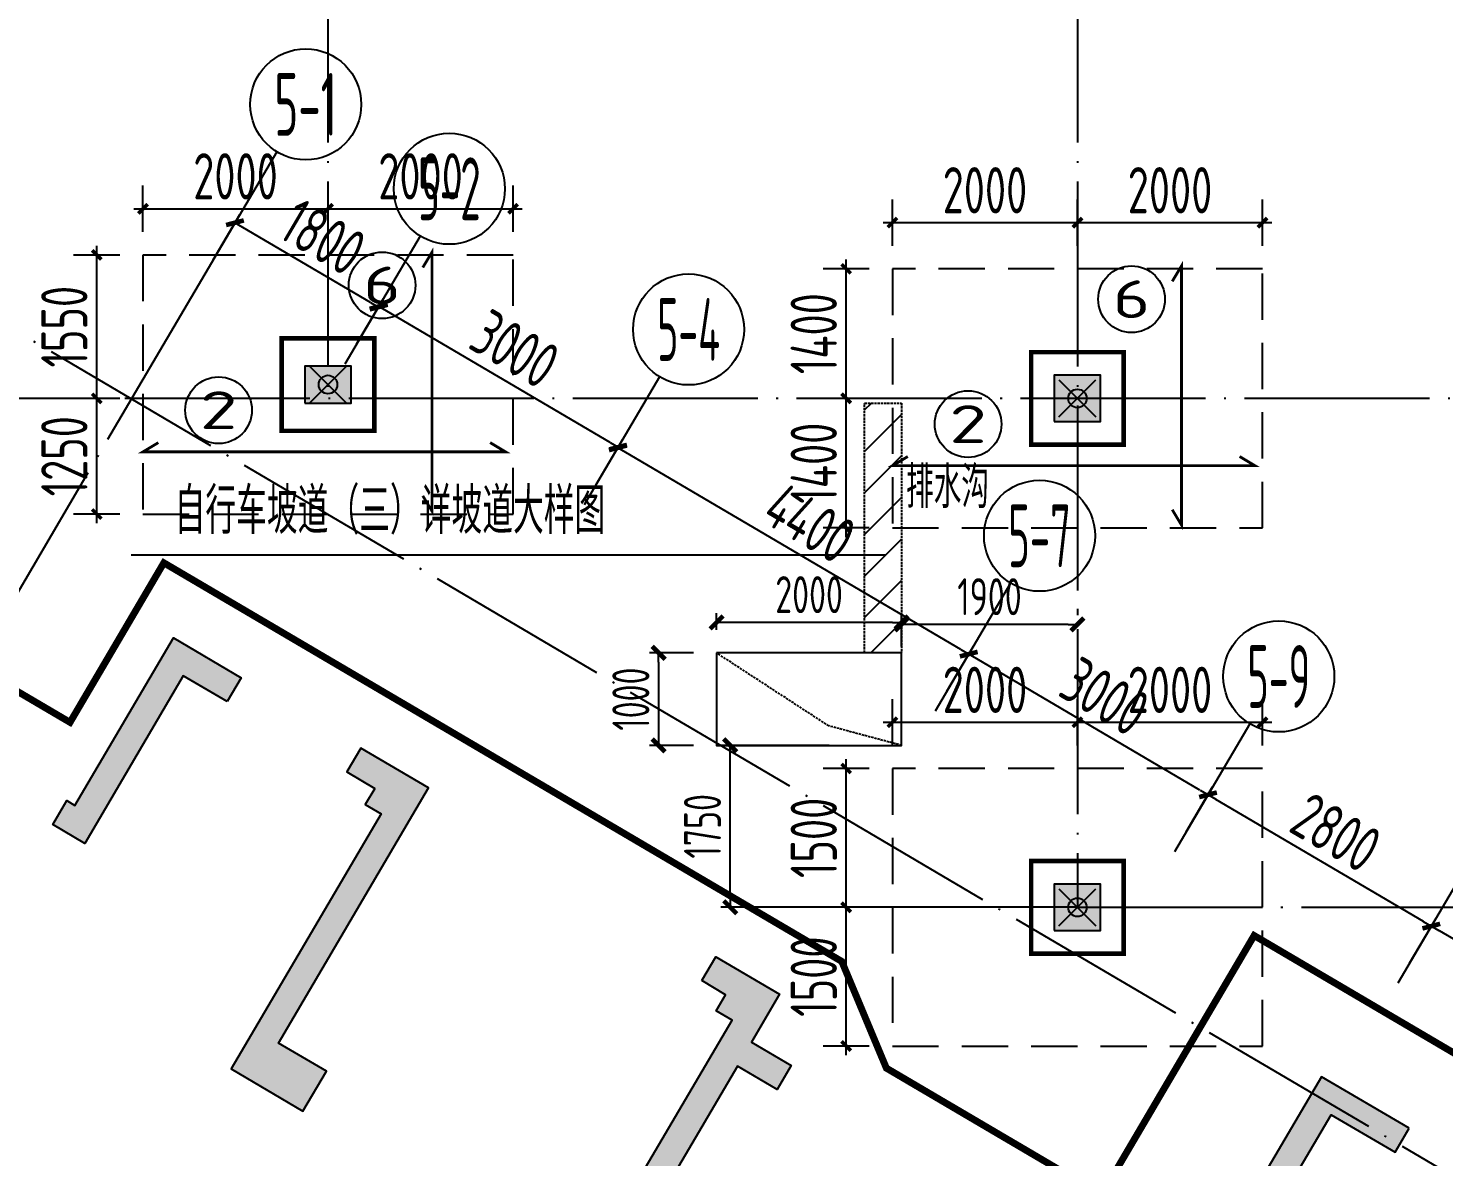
# Model space of a CAD drawing. Extents: x -57409 to 252654, y -8259 to 229119.
# Drawn here: x 52539 to 67836, y 162167 to 174363 of the extents above; entities that cross this region are included whole.
import ezdxf
from ezdxf.enums import TextEntityAlignment as Align

# ---------------------------------------------------------------- set-up
doc = ezdxf.new("R2010")
doc.units = 0
doc.header["$LTSCALE"] = 100
doc.header["$PDMODE"] = 35
doc.header["$PDSIZE"] = 200
for name, pattern in [('DASH', [0.35, 0.25, -0.1]), ('DASHED', [0.75, 0.5, -0.25]), ('DOTE', [2.42, 2, -0.2, 0.02, -0.2])]:
    doc.linetypes.add(name, pattern=pattern)
doc.layers.get('0').update_dxf_attribs({"linetype": 'CONTINUOUS'})
doc.layers.get('Defpoints').update_dxf_attribs({"linetype": 'CONTINUOUS'})
for name, color, linetype in [('B-TEXT', 3, 'CONTINUOUS'), ('codim', 7, 'CONTINUOUS'), ('COLU', 7, 'CONTINUOUS'), ('CT', 2, 'CONTINUOUS'), ('dim-wall', 7, 'CONTINUOUS'), ('dote', 253, 'DOTE'), ('h填实-主楼', 254, 'CONTINUOUS'), ('h填实-柱墙', 254, 'CONTINUOUS'), ('JSK', 4, 'CONTINUOUS'), ('wall-主楼', 2, 'CONTINUOUS'), ('Z-AXIS', 3, 'CONTINUOUS'), ('Z-TEXT', 2, 'CONTINUOUS'), ('z柱下板带', 140, 'CONTINUOUS'), ('排水沟', 8, 'DASH'), ('板底钢筋', 24, 'CONTINUOUS')]:
    doc.layers.add(name, color=color, linetype=linetype)
doc.layers.add('重心计算', color=7, linetype='CONTINUOUS', plot=False)
doc.styles.add('_TCH_AXIS', font='tssdeng.shx', dxfattribs={"width": 0.7, "bigfont": 'tssdchn.shx'})
doc.styles.add('COMPLEX', font='tssdeng.shx', dxfattribs={"width": 0.7, "bigfont": 'tssdchn.shx'})
doc.styles.add('Jgcad-DIM', font='tssdeng.shx', dxfattribs={"width": 0.7, "bigfont": 'tssdchn.shx'})
doc.styles.get("Standard").update_dxf_attribs({"font": 'tssdeng.shx', "width": 0.7, "bigfont": 'tssdchn.shx'})
doc.styles.add('TSSD_Dimension', font='tssdeng.shx', dxfattribs={"width": 0.7})
doc.dimstyles.new('TSSD_100_100$0', dxfattribs={"dimtxt": 300, "dimasz": 100, "dimexe": 100, "dimexo": 250, "dimgap": 100, "dimtad": 1, "dimdec": 0, "dimzin": 0, "dimdsep": 46, "dimtxsty": 'TSSD_Dimension', "dimblk": '_tsdbk', "dimblk1": '_tsdbk', "dimblk2": '_tsdbk', "dimsah": 1, "dimcen": 0, "dimdle": 100, "dimclrt": 7, "dimadec": 0, "dimazin": 0, "dimtfac": 1, "dimtdec": 0, "dimtix": 1, "dimtmove": 2, "dimatfit": 3, "dimldrblk": '_tsdbk', "dimfxl": 1, "dimtolj": 1, "dimtzin": 0, "dimarcsym": 0})

# ---------------------------------------------------------------- blocks, each defined once
blk = doc.blocks.new('_tsdbk')
blk.add_line((-1, 0), (0, 0))
at = {"const_width": 0.5}
blk.add_lwpolyline([(-0.7, -0.7), (0.7, 0.7)], dxfattribs=at)
blk = doc.blocks.new('*D406')
at = {"layer": 'Defpoints', "color": 0}
for p in [(67702, 164659), (67340, 164043), (68546, 163333)]:
    blk.add_point(p, dxfattribs=at)
at = {"layer": 'Z-AXIS', "color": 0, "lineweight": -2}
for p, q in [((67466, 164258), (67753, 164746)), ((68823, 164001), (67789, 164609)), ((68673, 163548), (68960, 164036))]:
    blk.add_line(p, q, dxfattribs=at)
at = {"layer": 'Z-AXIS', "color": 0, "lineweight": -2, "xscale": 100, "yscale": 100, "zscale": 100}
for p, rotation in [((67702, 164659), 149.5453717284223), ((68909, 163950), 329.5453717284223)]:
    blk.add_blockref('_tsdbk', p, dxfattribs=dict(at, rotation=rotation))
at = {"layer": 'Z-AXIS', "color": 7, "insert": (68483, 164606), "char_height": 500, "attachment_point": 5, "rotation": 329.5454, "style": 'TSSD_Dimension'}
blk.add_mtext('\\A1;1400', dxfattribs=at)
blk = doc.blocks.new('*D407')
at = {"layer": 'Defpoints', "color": 0}
for p in [(62703, 167599), (62340, 166982), (64926, 165462)]:
    blk.add_point(p, dxfattribs=at)
at = {"layer": 'Z-AXIS', "color": 0, "lineweight": -2}
for p, q in [((62466, 167198), (62753, 167685)), ((65202, 166129), (62789, 167549)), ((65053, 165677), (65339, 166165))]:
    blk.add_line(p, q, dxfattribs=at)
at = {"layer": 'Z-AXIS', "color": 0, "lineweight": -2, "xscale": 100, "yscale": 100, "zscale": 100}
for p, rotation in [((62703, 167599), 149.5453717284223), ((65289, 166079), 329.5453717284223)]:
    blk.add_blockref('_tsdbk', p, dxfattribs=dict(at, rotation=rotation))
at = {"layer": 'Z-AXIS', "color": 7, "insert": (64173, 167141), "char_height": 500, "attachment_point": 5, "rotation": 329.5454, "style": 'TSSD_Dimension'}
blk.add_mtext('\\A1;3000', dxfattribs=at)
blk = doc.blocks.new('*D408')
at = {"layer": 'Defpoints', "color": 0}
for p in [(54772, 172262), (54409, 171645), (55961, 170733)]:
    blk.add_point(p, dxfattribs=at)
at = {"layer": 'Z-AXIS', "color": 0, "lineweight": -2}
for p, q in [((54536, 171861), (54823, 172349)), ((56237, 171401), (54858, 172212)), ((56087, 170949), (56374, 171436))]:
    blk.add_line(p, q, dxfattribs=at)
at = {"layer": 'Z-AXIS', "color": 0, "lineweight": -2, "xscale": 100, "yscale": 100, "zscale": 100}
for p, rotation in [((54772, 172262), 149.5453717284223), ((56324, 171350), 329.5453717284223)]:
    blk.add_blockref('_tsdbk', p, dxfattribs=dict(at, rotation=rotation))
at = {"layer": 'Z-AXIS', "color": 7, "insert": (55725, 172108), "char_height": 500, "attachment_point": 5, "rotation": 329.5454, "style": 'TSSD_Dimension'}
blk.add_mtext('\\A1;1800', dxfattribs=at)
blk = doc.blocks.new('*D414')
at = {"layer": 'Defpoints', "color": 0}
for p in [(65289, 166079), (64926, 165462), (67340, 164043)]:
    blk.add_point(p, dxfattribs=at)
at = {"layer": 'Z-AXIS', "color": 0, "lineweight": -2}
for p, q in [((65053, 165677), (65339, 166165)), ((67616, 164710), (65375, 166028)), ((67466, 164258), (67753, 164746))]:
    blk.add_line(p, q, dxfattribs=at)
at = {"layer": 'Z-AXIS', "color": 0, "lineweight": -2, "xscale": 100, "yscale": 100, "zscale": 100}
for p, rotation in [((65289, 166079), 149.5453717284223), ((67702, 164659), 329.5453717284223)]:
    blk.add_blockref('_tsdbk', p, dxfattribs=dict(at, rotation=rotation))
at = {"layer": 'Z-AXIS', "color": 7, "insert": (66673, 165671), "char_height": 500, "attachment_point": 5, "rotation": 329.5454, "style": 'TSSD_Dimension'}
blk.add_mtext('\\A1;2800', dxfattribs=at)
blk = doc.blocks.new('_AXISO')
blk.add_circle((0, 0), 0.5)
at = {"layer": 'B-TEXT', "style": 'COMPLEX', "width": 1.450893}
blk.add_attdef('A', text='', height=0.56, dxfattribs=at).set_placement((0.249375, -0.28), (0.749375, -0.28), align=Align.FIT)
blk = doc.blocks.new('*D419')
at = {"layer": 'Defpoints', "color": 0}
for p in [(56327, 171357), (55965, 170740), (58551, 169219)]:
    blk.add_point(p, dxfattribs=at)
at = {"layer": 'Z-AXIS', "color": 0, "lineweight": -2}
for p, q in [((56091, 170955), (56378, 171443)), ((58827, 169887), (56414, 171306)), ((58677, 169434), (58964, 169922))]:
    blk.add_line(p, q, dxfattribs=at)
at = {"layer": 'Z-AXIS', "color": 0, "lineweight": -2, "xscale": 100, "yscale": 100, "zscale": 100}
for p, rotation in [((56327, 171357), 149.5453717284223), ((58913, 169836), 329.5453717284223)]:
    blk.add_blockref('_tsdbk', p, dxfattribs=dict(at, rotation=rotation))
at = {"layer": 'Z-AXIS', "color": 7, "insert": (57798, 170898), "char_height": 500, "attachment_point": 5, "rotation": 329.5454, "style": 'TSSD_Dimension'}
blk.add_mtext('\\A1;3000', dxfattribs=at)
blk = doc.blocks.new('*D420')
at = {"layer": 'Defpoints', "color": 0}
for p in [(58910, 169829), (58551, 169219), (62340, 166982)]:
    blk.add_point(p, dxfattribs=at)
at = {"layer": 'Z-AXIS', "color": 0, "lineweight": -2}
for p, q in [((58677, 169434), (58960, 169916)), ((62616, 167650), (58996, 169779)), ((62466, 167198), (62753, 167685))]:
    blk.add_line(p, q, dxfattribs=at)
at = {"layer": 'Z-AXIS', "color": 0, "lineweight": -2, "xscale": 100, "yscale": 100, "zscale": 100}
for p, rotation in [((58910, 169829), 149.5453717284223), ((62703, 167599), 329.5453717284223)]:
    blk.add_blockref('_tsdbk', p, dxfattribs=dict(at, rotation=rotation))
at = {"layer": 'Z-AXIS', "color": 7, "insert": (60983, 169016), "char_height": 500, "attachment_point": 5, "rotation": 329.5454, "style": 'TSSD_Dimension'}
blk.add_mtext('\\A1;4400', dxfattribs=at)
blk = doc.blocks.new('_ArchTick')
at = {"color": 0, "linetype": 'ByBlock', "const_width": 0.4}
blk.add_lwpolyline([(-0.5, -0.5), (0.5, 0.5)], dxfattribs=at)
blk = doc.blocks.new('*D952')
at = {"layer": 'codim', "color": 0, "lineweight": -2}
blk.add_line((61378, 163263), (61378, 164963), dxfattribs=at)
at = {"layer": 'codim', "color": 7, "lineweight": -2}
for p, q in [((61628, 164863), (61128, 164863)), ((61628, 163363), (61128, 163363))]:
    blk.add_line(p, q, dxfattribs=at)
at = {"layer": 'Defpoints', "color": 0}
for p in [(61378, 164863), (61878, 164863), (61878, 163363)]:
    blk.add_point(p, dxfattribs=at)
at = {"layer": 'codim', "color": 0, "lineweight": -2, "xscale": 100, "yscale": 100, "zscale": 100}
for p, rotation in [((61378, 164863), 90), ((61378, 163363), 270)]:
    blk.add_blockref('_ArchTick', p, dxfattribs=dict(at, rotation=rotation))
at = {"layer": 'codim', "color": 1, "insert": (61028, 164113), "char_height": 500, "attachment_point": 5, "rotation": 90, "style": 'Jgcad-DIM'}
blk.add_mtext('\\A1;1500', dxfattribs=at)
blk = doc.blocks.new('*D953')
at = {"layer": 'codim', "color": 0, "lineweight": -2}
blk.add_line((61378, 164763), (61378, 166463), dxfattribs=at)
at = {"layer": 'codim', "color": 7, "lineweight": -2}
for p, q in [((61628, 166363), (61128, 166363)), ((61628, 164863), (61128, 164863))]:
    blk.add_line(p, q, dxfattribs=at)
at = {"layer": 'Defpoints', "color": 0}
for p in [(61378, 166363), (61878, 166363), (61878, 164863)]:
    blk.add_point(p, dxfattribs=at)
at = {"layer": 'codim', "color": 0, "lineweight": -2, "xscale": 100, "yscale": 100, "zscale": 100}
for p, rotation in [((61378, 166363), 90), ((61378, 164863), 270)]:
    blk.add_blockref('_ArchTick', p, dxfattribs=dict(at, rotation=rotation))
at = {"layer": 'codim', "color": 1, "insert": (61028, 165613), "char_height": 500, "attachment_point": 5, "rotation": 90, "style": 'Jgcad-DIM'}
blk.add_mtext('\\A1;1500', dxfattribs=at)
blk = doc.blocks.new('*D954')
at = {"layer": 'codim', "color": 7, "lineweight": -2}
for p, q in [((61878, 166613), (61878, 167113)), ((63878, 166613), (63878, 167113))]:
    blk.add_line(p, q, dxfattribs=at)
at = {"layer": 'codim', "color": 0, "lineweight": -2}
blk.add_line((61778, 166863), (63978, 166863), dxfattribs=at)
at = {"layer": 'Defpoints', "color": 0}
for p in [(63878, 166863), (61878, 166363), (63878, 166363)]:
    blk.add_point(p, dxfattribs=at)
at = {"layer": 'codim', "color": 0, "lineweight": -2, "xscale": 100, "yscale": 100, "zscale": 100, "rotation": 180}
blk.add_blockref('_ArchTick', (61878, 166863), dxfattribs=at)
at = {"layer": 'codim', "color": 0, "lineweight": -2, "xscale": 100, "yscale": 100, "zscale": 100}
blk.add_blockref('_ArchTick', (63878, 166863), dxfattribs=at)
at = {"layer": 'codim', "color": 1, "insert": (62878, 167213), "char_height": 500, "attachment_point": 5, "style": 'Jgcad-DIM'}
blk.add_mtext('\\A1;2000', dxfattribs=at)
blk = doc.blocks.new('*D955')
at = {"layer": 'codim', "color": 7, "lineweight": -2}
for p, q in [((63878, 166613), (63878, 167113)), ((65878, 166613), (65878, 167113))]:
    blk.add_line(p, q, dxfattribs=at)
at = {"layer": 'codim', "color": 0, "lineweight": -2}
blk.add_line((63778, 166863), (65978, 166863), dxfattribs=at)
at = {"layer": 'Defpoints', "color": 0}
for p in [(65878, 166863), (63878, 166363), (65878, 166363)]:
    blk.add_point(p, dxfattribs=at)
at = {"layer": 'codim', "color": 0, "lineweight": -2, "xscale": 100, "yscale": 100, "zscale": 100, "rotation": 180}
blk.add_blockref('_ArchTick', (63878, 166863), dxfattribs=at)
at = {"layer": 'codim', "color": 0, "lineweight": -2, "xscale": 100, "yscale": 100, "zscale": 100}
blk.add_blockref('_ArchTick', (65878, 166863), dxfattribs=at)
at = {"layer": 'codim', "color": 1, "insert": (64878, 167213), "char_height": 500, "attachment_point": 5, "style": 'Jgcad-DIM'}
blk.add_mtext('\\A1;2000', dxfattribs=at)
blk = doc.blocks.new('*D594')
at = {"layer": 'codim', "color": 0, "lineweight": -2}
blk.add_line((53278, 169013), (53278, 170463), dxfattribs=at)
at = {"layer": 'codim', "color": 7, "lineweight": -2}
for p, q in [((53528, 170363), (53028, 170363)), ((53528, 169113), (53028, 169113))]:
    blk.add_line(p, q, dxfattribs=at)
at = {"layer": 'Defpoints', "color": 0}
for p in [(53278, 170363), (53778, 170363), (53778, 169113)]:
    blk.add_point(p, dxfattribs=at)
at = {"layer": 'codim', "color": 0, "lineweight": -2, "xscale": 100, "yscale": 100, "zscale": 100}
for p, rotation in [((53278, 170363), 90), ((53278, 169113), 270)]:
    blk.add_blockref('_ArchTick', p, dxfattribs=dict(at, rotation=rotation))
at = {"layer": 'codim', "color": 1, "insert": (52928, 169738), "char_height": 500, "attachment_point": 5, "rotation": 90, "style": 'Jgcad-DIM'}
blk.add_mtext('\\A1;1250', dxfattribs=at)
blk = doc.blocks.new('*D595')
at = {"layer": 'codim', "color": 0, "lineweight": -2}
blk.add_line((53278, 170263), (53278, 172013), dxfattribs=at)
at = {"layer": 'codim', "color": 7, "lineweight": -2}
for p, q in [((53528, 171913), (53028, 171913)), ((53528, 170363), (53028, 170363))]:
    blk.add_line(p, q, dxfattribs=at)
at = {"layer": 'Defpoints', "color": 0}
for p in [(53278, 171913), (53778, 171913), (53778, 170363)]:
    blk.add_point(p, dxfattribs=at)
at = {"layer": 'codim', "color": 0, "lineweight": -2, "xscale": 100, "yscale": 100, "zscale": 100}
for p, rotation in [((53278, 171913), 90), ((53278, 170363), 270)]:
    blk.add_blockref('_ArchTick', p, dxfattribs=dict(at, rotation=rotation))
at = {"layer": 'codim', "color": 1, "insert": (52928, 171138), "char_height": 500, "attachment_point": 5, "rotation": 90, "style": 'Jgcad-DIM'}
blk.add_mtext('\\A1;1550', dxfattribs=at)
blk = doc.blocks.new('*D596')
at = {"layer": 'codim', "color": 7, "lineweight": -2}
for p, q in [((53778, 172163), (53778, 172663)), ((55778, 172163), (55778, 172663))]:
    blk.add_line(p, q, dxfattribs=at)
at = {"layer": 'codim', "color": 0, "lineweight": -2}
blk.add_line((53678, 172413), (55878, 172413), dxfattribs=at)
at = {"layer": 'Defpoints', "color": 0}
for p in [(55778, 172413), (53778, 171913), (55778, 171913)]:
    blk.add_point(p, dxfattribs=at)
at = {"layer": 'codim', "color": 0, "lineweight": -2, "xscale": 100, "yscale": 100, "zscale": 100, "rotation": 180}
blk.add_blockref('_ArchTick', (53778, 172413), dxfattribs=at)
at = {"layer": 'codim', "color": 0, "lineweight": -2, "xscale": 100, "yscale": 100, "zscale": 100}
blk.add_blockref('_ArchTick', (55778, 172413), dxfattribs=at)
at = {"layer": 'codim', "color": 1, "insert": (54778, 172763), "char_height": 500, "attachment_point": 5, "style": 'Jgcad-DIM'}
blk.add_mtext('\\A1;2000', dxfattribs=at)
blk = doc.blocks.new('*D597')
at = {"layer": 'codim', "color": 7, "lineweight": -2}
for p, q in [((55778, 172163), (55778, 172663)), ((57778, 172163), (57778, 172663))]:
    blk.add_line(p, q, dxfattribs=at)
at = {"layer": 'codim', "color": 0, "lineweight": -2}
blk.add_line((55678, 172413), (57878, 172413), dxfattribs=at)
at = {"layer": 'Defpoints', "color": 0}
for p in [(57778, 172413), (55778, 171913), (57778, 171913)]:
    blk.add_point(p, dxfattribs=at)
at = {"layer": 'codim', "color": 0, "lineweight": -2, "xscale": 100, "yscale": 100, "zscale": 100, "rotation": 180}
blk.add_blockref('_ArchTick', (55778, 172413), dxfattribs=at)
at = {"layer": 'codim', "color": 0, "lineweight": -2, "xscale": 100, "yscale": 100, "zscale": 100}
blk.add_blockref('_ArchTick', (57778, 172413), dxfattribs=at)
at = {"layer": 'codim', "color": 1, "insert": (56778, 172763), "char_height": 500, "attachment_point": 5, "style": 'Jgcad-DIM'}
blk.add_mtext('\\A1;2000', dxfattribs=at)
blk = doc.blocks.new('*D598')
at = {"layer": 'codim', "color": 0, "lineweight": -2}
blk.add_line((61378, 168863), (61378, 170463), dxfattribs=at)
at = {"layer": 'codim', "color": 7, "lineweight": -2}
for p, q in [((61628, 170363), (61128, 170363)), ((61628, 168963), (61128, 168963))]:
    blk.add_line(p, q, dxfattribs=at)
at = {"layer": 'Defpoints', "color": 0}
for p in [(61378, 170363), (61878, 170363), (61878, 168963)]:
    blk.add_point(p, dxfattribs=at)
at = {"layer": 'codim', "color": 0, "lineweight": -2, "xscale": 100, "yscale": 100, "zscale": 100}
for p, rotation in [((61378, 170363), 90), ((61378, 168963), 270)]:
    blk.add_blockref('_ArchTick', p, dxfattribs=dict(at, rotation=rotation))
at = {"layer": 'codim', "color": 1, "insert": (61028, 169663), "char_height": 500, "attachment_point": 5, "rotation": 90, "style": 'Jgcad-DIM'}
blk.add_mtext('\\A1;1400', dxfattribs=at)
blk = doc.blocks.new('*D599')
at = {"layer": 'codim', "color": 0, "lineweight": -2}
blk.add_line((61378, 170263), (61378, 171863), dxfattribs=at)
at = {"layer": 'codim', "color": 7, "lineweight": -2}
for p, q in [((61628, 171763), (61128, 171763)), ((61628, 170363), (61128, 170363))]:
    blk.add_line(p, q, dxfattribs=at)
at = {"layer": 'Defpoints', "color": 0}
for p in [(61378, 171763), (61878, 171763), (61878, 170363)]:
    blk.add_point(p, dxfattribs=at)
at = {"layer": 'codim', "color": 0, "lineweight": -2, "xscale": 100, "yscale": 100, "zscale": 100}
for p, rotation in [((61378, 171763), 90), ((61378, 170363), 270)]:
    blk.add_blockref('_ArchTick', p, dxfattribs=dict(at, rotation=rotation))
at = {"layer": 'codim', "color": 1, "insert": (61028, 171063), "char_height": 500, "attachment_point": 5, "rotation": 90, "style": 'Jgcad-DIM'}
blk.add_mtext('\\A1;1400', dxfattribs=at)
blk = doc.blocks.new('*D600')
at = {"layer": 'codim', "color": 7, "lineweight": -2}
for p, q in [((61878, 172013), (61878, 172513)), ((63878, 172013), (63878, 172513))]:
    blk.add_line(p, q, dxfattribs=at)
at = {"layer": 'codim', "color": 0, "lineweight": -2}
blk.add_line((61778, 172263), (63978, 172263), dxfattribs=at)
at = {"layer": 'Defpoints', "color": 0}
for p in [(63878, 172263), (61878, 171763), (63878, 171763)]:
    blk.add_point(p, dxfattribs=at)
at = {"layer": 'codim', "color": 0, "lineweight": -2, "xscale": 100, "yscale": 100, "zscale": 100, "rotation": 180}
blk.add_blockref('_ArchTick', (61878, 172263), dxfattribs=at)
at = {"layer": 'codim', "color": 0, "lineweight": -2, "xscale": 100, "yscale": 100, "zscale": 100}
blk.add_blockref('_ArchTick', (63878, 172263), dxfattribs=at)
at = {"layer": 'codim', "color": 1, "insert": (62878, 172613), "char_height": 500, "attachment_point": 5, "style": 'Jgcad-DIM'}
blk.add_mtext('\\A1;2000', dxfattribs=at)
blk = doc.blocks.new('*D601')
at = {"layer": 'codim', "color": 7, "lineweight": -2}
for p, q in [((63878, 172013), (63878, 172513)), ((65878, 172013), (65878, 172513))]:
    blk.add_line(p, q, dxfattribs=at)
at = {"layer": 'codim', "color": 0, "lineweight": -2}
blk.add_line((63778, 172263), (65978, 172263), dxfattribs=at)
at = {"layer": 'Defpoints', "color": 0}
for p in [(65878, 172263), (63878, 171763), (65878, 171763)]:
    blk.add_point(p, dxfattribs=at)
at = {"layer": 'codim', "color": 0, "lineweight": -2, "xscale": 100, "yscale": 100, "zscale": 100, "rotation": 180}
blk.add_blockref('_ArchTick', (63878, 172263), dxfattribs=at)
at = {"layer": 'codim', "color": 0, "lineweight": -2, "xscale": 100, "yscale": 100, "zscale": 100}
blk.add_blockref('_ArchTick', (65878, 172263), dxfattribs=at)
at = {"layer": 'codim', "color": 1, "insert": (64878, 172613), "char_height": 500, "attachment_point": 5, "style": 'Jgcad-DIM'}
blk.add_mtext('\\A1;2000', dxfattribs=at)
blk = doc.blocks.new('*D2766')
at = {"layer": 'Defpoints', "color": 0}
for p in [(59977, 167942), (59977, 167613), (61977, 167613)]:
    blk.add_point(p, dxfattribs=at)
at = {"layer": 'dim-wall', "color": 0, "lineweight": -2}
for p, q in [((59977, 167863), (59977, 168042)), ((61977, 167863), (61977, 168042)), ((61877, 167942), (60077, 167942))]:
    blk.add_line(p, q, dxfattribs=at)
at = {"layer": 'dim-wall', "color": 0, "lineweight": -2, "xscale": 100, "yscale": 100, "zscale": 100, "rotation": 180}
blk.add_blockref('_tsdbk', (59977, 167942), dxfattribs=at)
at = {"layer": 'dim-wall', "color": 0, "lineweight": -2, "xscale": 100, "yscale": 100, "zscale": 100}
blk.add_blockref('_tsdbk', (61977, 167942), dxfattribs=at)
at = {"layer": 'dim-wall', "color": 7, "insert": (60977, 168242), "char_height": 400, "attachment_point": 5, "style": 'TSSD_Dimension'}
blk.add_mtext('\\A1;2000', dxfattribs=at)
blk = doc.blocks.new('*D2767')
at = {"layer": 'Defpoints', "color": 0}
for p in [(59977, 167613), (59351, 166613), (59977, 166613)]:
    blk.add_point(p, dxfattribs=at)
at = {"layer": 'dim-wall', "color": 0, "lineweight": -2}
for p, q in [((59727, 167613), (59251, 167613)), ((59351, 167513), (59351, 166713)), ((59727, 166613), (59251, 166613))]:
    blk.add_line(p, q, dxfattribs=at)
at = {"layer": 'dim-wall', "color": 0, "lineweight": -2, "xscale": 100, "yscale": 100, "zscale": 100}
for p, rotation in [((59351, 167613), 90), ((59351, 166613), 270)]:
    blk.add_blockref('_tsdbk', p, dxfattribs=dict(at, rotation=rotation))
at = {"layer": 'dim-wall', "color": 7, "insert": (59051, 167113), "char_height": 400, "attachment_point": 5, "rotation": 90, "style": 'TSSD_Dimension'}
blk.add_mtext('\\A1;1000', dxfattribs=at)
blk = doc.blocks.new('*D2924')
at = {"layer": 'Defpoints', "color": 0}
for p in [(61977, 167920), (63878, 167839), (61977, 167431)]:
    blk.add_point(p, dxfattribs=at)
at = {"layer": 'dim-wall', "color": 0, "lineweight": -2}
for p, q in [((61977, 167681), (61977, 168020)), ((63878, 168089), (63878, 168020)), ((63778, 167920), (62077, 167920))]:
    blk.add_line(p, q, dxfattribs=at)
at = {"layer": 'dim-wall', "color": 0, "lineweight": -2, "xscale": 100, "yscale": 100, "zscale": 100, "rotation": 180}
blk.add_blockref('_tsdbk', (61977, 167920), dxfattribs=at)
at = {"layer": 'dim-wall', "color": 0, "lineweight": -2, "xscale": 100, "yscale": 100, "zscale": 100}
blk.add_blockref('_tsdbk', (63878, 167920), dxfattribs=at)
at = {"layer": 'dim-wall', "color": 7, "insert": (62927, 168220), "char_height": 400, "attachment_point": 5, "style": 'TSSD_Dimension'}
blk.add_mtext('\\A1;1900', dxfattribs=at)
blk = doc.blocks.new('*D2925')
at = {"layer": 'Defpoints', "color": 0}
for p in [(60125, 166613), (61444, 166613), (64128, 164863)]:
    blk.add_point(p, dxfattribs=at)
at = {"layer": 'dim-wall', "color": 0, "lineweight": -2}
for p, q in [((61194, 166613), (60025, 166613)), ((60125, 164963), (60125, 166513)), ((63878, 164863), (60025, 164863))]:
    blk.add_line(p, q, dxfattribs=at)
at = {"layer": 'dim-wall', "color": 0, "lineweight": -2, "xscale": 100, "yscale": 100, "zscale": 100}
for p, rotation in [((60125, 166613), 90), ((60125, 164863), 270)]:
    blk.add_blockref('_tsdbk', p, dxfattribs=dict(at, rotation=rotation))
at = {"layer": 'dim-wall', "color": 7, "insert": (59825, 165738), "char_height": 400, "attachment_point": 5, "rotation": 90, "style": 'TSSD_Dimension'}
blk.add_mtext('\\A1;1750', dxfattribs=at)

msp = doc.modelspace()

# ---------------------------------------------------------------- hatches: boundary and pattern name
at = {"layer": 'h填实-主楼'}
for points in [[(54687.5, 167085.5), (54213.4, 167364.2), (53149, 165554), (52804.2, 165756.7), (52956.3, 166015.3), (53042.5, 165964.6), (54106.9, 167774.9), (54839.6, 167344.1)], [(56282.3, 166147.8), (56180.9, 165975.4), (56353.3, 165874), (54731.4, 163115.5), (55507.2, 162659.3), (55760.7, 163090.3), (55243.4, 163394.5), (56865.4, 166153), (56132.6, 166583.8), (55980.6, 166325.2)], [(59816.6, 164069.7), (59968.7, 164328.3), (60658.3, 163922.8), (60354.2, 163405.6), (60785.2, 163152.1), (60633.2, 162893.5), (60202.1, 163147), (58782.9, 160733.3), (58524.3, 160885.3), (60146.3, 163643.8), (59973.9, 163745.2), (60075.2, 163917.6)], [(67462.8, 162474), (66514.6, 163031.5), (65146, 160704.1), (64801.2, 160906.8), (64497.1, 160389.6), (65100.5, 160034.8), (66621.1, 162620.9), (67310.7, 162215.4)]]:
    msp.add_hatch(color=256, dxfattribs=at).paths.add_polyline_path(points)
at = {"layer": 'h填实-柱墙'}
for points in [[(55527.6, 170312.7), (56027.6, 170312.7), (56027.6, 170712.7), (55527.6, 170712.7)], [(63627.6, 170112.7), (64127.6, 170112.7), (64127.6, 170612.7), (63627.6, 170612.7)], [(63627.6, 164612.7), (64127.6, 164612.7), (64127.6, 165112.7), (63627.6, 165112.7)]]:
    msp.add_hatch(color=256, dxfattribs=at).paths.add_polyline_path(points)
at = {"layer": '排水沟'}
h = msp.add_hatch(dxfattribs=at)
h.set_pattern_fill('ANSI31', color=2, scale=100, style=0)
h.paths.add_polyline_path([(61977.6, 170312.7), (61977.6, 167612.7), (61577.6, 167612.7), (61577.6, 170312.7)])

# ---------------------------------------------------------------- linework, layer by layer
at = {"layer": 'COLU'}
for points in [[(55527.6, 170312.7), (56027.6, 170312.7), (56027.6, 170712.7), (55527.6, 170712.7)], [(63627.6, 170112.7), (64127.6, 170112.7), (64127.6, 170612.7), (63627.6, 170612.7)], [(63627.6, 164612.7), (64127.6, 164612.7), (64127.6, 165112.7), (63627.6, 165112.7)]]:
    msp.add_lwpolyline(points, close=True, dxfattribs=at)
at = {"layer": 'CT', "const_width": 50}
for points in [[(55277.6, 170012.7), (56277.6, 170012.7), (56277.6, 171012.7), (55277.6, 171012.7)], [(63377.6, 169862.7), (64377.6, 169862.7), (64377.6, 170862.7), (63377.6, 170862.7)], [(63377.6, 164362.7), (64377.6, 164362.7), (64377.6, 165362.7), (63377.6, 165362.7)]]:
    msp.add_lwpolyline(points, close=True, dxfattribs=at)
at = {"layer": 'CT', "color": 1, "const_width": 75}
msp.add_lwpolyline([(51265.5, 167875.6), (52989.6, 166861.8), (54003.3, 168585.9), (61330.6, 164277.6), (61812.5, 163124.3), (64140, 161755.8), (65787.2, 164557.4), (68804.3, 162783.4), (67740.6, 160974.2), (71016.4, 159048.1), (72080.2, 160857.2), (75097.2, 159083.3), (73449.9, 156281.7), (76553.2, 154457), (77425.3, 154756.5), (80270.3, 153083.7), (79915.4, 152480.1), (81811.6, 151365.2)], dxfattribs=at)
at = {"layer": 'CT', "const_width": 75}
msp.add_lwpolyline([(51265.6, 167875.6), (52989.6, 166861.8), (54003.3, 168585.9), (61330.6, 164277.6), (61812.5, 163124.3), (64140, 161755.7), (65787.2, 164557.3), (68804.4, 162783.3), (67740.6, 160974.2), (71016.4, 159048), (72080.2, 160857.2), (75097.2, 159083.3), (73449.9, 156281.7), (76553.2, 154457), (77425.3, 154756.5), (80270.3, 153083.7), (79915.4, 152480.1), (81811.6, 151365.2)], dxfattribs=at)
at = {"layer": 'dote', "ltscale": 10}
for p, q in [((55777.6, 218687.9), (55777.6, 170362.7)), ((63877.6, 218687.9), (63877.6, 164862.7)), ((50698.1, 172095.4), (89753.7, 149131.5, 0)), ((54408.9, 171645.1), (44954, 155541.8)), ((89462.8, 170362.7), (45040, 170362.7)), ((63877.6, 164862.7), (89462.8, 164862.7))]:
    msp.add_line(p, q, dxfattribs=at)
at = {"layer": 'JSK'}
msp.add_lwpolyline([(59977.2, 167612.7), (59977.2, 166612.7), (61977.2, 166612.7), (61977.2, 167612.7)], close=True, dxfattribs=at)
at = {"layer": 'JSK', "linetype": 'DASH'}
msp.add_lwpolyline([(61977.2, 166612.7), (61190.3, 166823.1), (59977.2, 167612.7)], dxfattribs=at)
at = {"layer": 'wall-主楼'}
for points in [[(54687.5, 167085.5), (54213.4, 167364.2), (53149, 165554), (52804.2, 165756.7), (52956.3, 166015.3), (53042.5, 165964.6), (54106.9, 167774.9), (54839.6, 167344.1)], [(56282.3, 166147.8), (56180.9, 165975.4), (56353.3, 165874), (54731.4, 163115.5), (55507.2, 162659.3), (55760.7, 163090.3), (55243.4, 163394.5), (56865.4, 166153), (56132.6, 166583.8), (55980.6, 166325.2)]]:
    msp.add_lwpolyline(points, close=True, dxfattribs=at)
at = {"layer": 'wall-主楼', "elevation": 0}
for points in [[(59816.6, 164069.7), (59968.7, 164328.3), (60658.3, 163922.8), (60354.2, 163405.6), (60785.2, 163152.1), (60633.2, 162893.5), (60202.1, 163147), (58782.9, 160733.3), (58524.3, 160885.3), (60146.3, 163643.8), (59973.9, 163745.2), (60075.2, 163917.6)], [(67462.8, 162474), (66514.6, 163031.5), (65146, 160704.1), (64801.2, 160906.8), (64497.1, 160389.6), (65100.5, 160034.8), (66621.1, 162620.9), (67310.7, 162215.4)]]:
    msp.add_lwpolyline(points, close=True, dxfattribs=at)
at = {"layer": 'Z-AXIS'}
for p, q in [((55223.1, 173029.8), (54409.1, 171645.3)), ((56774.8, 172117.4), (55960.7, 170733)), ((59360.8, 170596.9), (58546.8, 169212.4)), ((63153.8, 168366.7), (62339.8, 166982.3)), ((65739.9, 166846.1), (64925.9, 165461.7)), ((68153.6, 165426.9), (67339.5, 164042.5))]:
    msp.add_line(p, q, dxfattribs=at)
at = {"layer": 'Z-TEXT'}
msp.add_line((61803, 168670.3), (53651.6, 168670.3), dxfattribs=at)
at = {"layer": 'z柱下板带', "color": 181, "linetype": 'DASHED', "ltscale": 10}
for points in [[(53777.6, 169112.7), (57777.6, 169112.7), (57777.6, 171912.7), (53777.6, 171912.7)], [(61877.6, 168962.7), (65877.6, 168962.7), (65877.6, 171762.7), (61877.6, 171762.7)]]:
    msp.add_lwpolyline(points, close=True, dxfattribs=at)
at = {"layer": 'z柱下板带', "linetype": 'DASHED', "ltscale": 10}
msp.add_lwpolyline([(61877.6, 163362.7), (65877.6, 163362.7), (65877.6, 166362.7), (61877.6, 166362.7)], close=True, dxfattribs=at)
at = {"layer": '排水沟', "color": 2}
msp.add_lwpolyline([(61977.6, 170312.7), (61977.6, 167612.7), (61577.6, 167612.7), (61577.6, 170312.7)], close=True, dxfattribs=at)
at = {"layer": '板底钢筋', "const_width": 30}
for points in [[(56802.3, 169310), (56902.3, 169143.3), (56902.3, 171944.6), (56802.3, 171777.9)], [(64902.3, 169160), (65002.3, 168993.3), (65002.3, 171794.6), (64902.3, 171627.9)], [(53944.3, 169885.1), (53777.6, 169785.1), (57696.7, 169785.1), (57530.1, 169885.1)], [(62044.3, 169735.1), (61877.6, 169635.1), (65796.7, 169635.1), (65630.1, 169735.1)]]:
    msp.add_lwpolyline(points, dxfattribs=at)
at = {"layer": '重心计算', "color": 5}
for p in [(55777.6, 170512.7), (55777.6, 170512.7), (55777.6, 170512.7), (63877.6, 170362.7), (63877.6, 170362.7), (63877.6, 170362.7), (63877.6, 164862.7), (63877.6, 164862.7), (63877.6, 164862.7)]:
    msp.add_point(p, dxfattribs=at)

# ---------------------------------------------------------------- block references
at = {"layer": 'Z-AXIS'}
ref = msp.add_blockref('_AXISO', (55537.2, 173541.1), dxfattribs=dict(at, xscale=1199.999999999998, yscale=1200, zscale=1200, rotation=359.9996457873818))
ref.add_attrib('A', '5-1', dxfattribs={"color": 7, "height": 678.82, "rotation": 359.99965, "style": '_TCH_AXIS', "width": 0.472727}).set_placement((55197.8, 173201.7), (55876.6, 173201.7), align=Align.FIT)
ref = msp.add_blockref('_AXISO', (57088.9, 172628.8), dxfattribs=dict(at, xscale=1199.999999999998, yscale=1200, zscale=1200, rotation=359.9996457873818))
ref.add_attrib('A', '5-2', dxfattribs={"color": 7, "height": 678.82, "rotation": 359.99965, "style": '_TCH_AXIS', "width": 0.433333}).set_placement((56749.4, 172289.4), (57428.3, 172289.4), align=Align.FIT)
ref = msp.add_blockref('_AXISO', (59674.9, 171108.2), dxfattribs=dict(at, xscale=1199.999999999998, yscale=1200, zscale=1200, rotation=359.9996457873818))
ref.add_attrib('A', '5-4', dxfattribs={"color": 7, "height": 678.82, "rotation": 359.99965, "style": '_TCH_AXIS', "width": 0.42623}).set_placement((59335.5, 170768.8), (60014.4, 170768.8), align=Align.FIT)
ref = msp.add_blockref('_AXISO', (63467.9, 168878), dxfattribs=dict(at, xscale=1199.999999999998, yscale=1200, zscale=1200, rotation=359.9996457873818))
ref.add_attrib('A', '5-7', dxfattribs={"color": 7, "height": 678.82, "rotation": 359.99965, "style": '_TCH_AXIS', "width": 0.433333}).set_placement((63128.5, 168538.6), (63807.3, 168538.6), align=Align.FIT)
ref = msp.add_blockref('_AXISO', (66054, 167357.5), dxfattribs=dict(at, xscale=1199.999999999998, yscale=1200, zscale=1200, rotation=359.9996457873818))
ref.add_attrib('A', '5-9', dxfattribs={"color": 7, "height": 678.82, "rotation": 359.99965, "style": '_TCH_AXIS', "width": 0.440678}).set_placement((65714.6, 167018.1), (66393.4, 167018.1), align=Align.FIT)
at = {"layer": 'Z-TEXT'}
ref = msp.add_blockref('_AXISO', (56362.5, 171585.2), dxfattribs=dict(at, xscale=720.0000000000074, yscale=720, zscale=720, rotation=359.9996457873825))
ref.add_attrib('A', '6', dxfattribs={"layer": 'Z-AXIS', "color": 7, "height": 407.3, "rotation": 359.99965, "style": '_TCH_AXIS', "width": 2}).set_placement((56158.9, 171381.6), (56566.2, 171381.6), align=Align.FIT)
ref = msp.add_blockref('_AXISO', (64462.5, 171435.2), dxfattribs=dict(at, xscale=720.0000000000074, yscale=720, zscale=720, rotation=359.9996457873825))
ref.add_attrib('A', '6', dxfattribs={"layer": 'Z-AXIS', "color": 7, "height": 407.3, "rotation": 359.99965, "style": '_TCH_AXIS', "width": 2}).set_placement((64258.9, 171231.6), (64666.2, 171231.6), align=Align.FIT)
ref = msp.add_blockref('_AXISO', (54595.6, 170235.4), dxfattribs=dict(at, xscale=720.0000000000074, yscale=720, zscale=720, rotation=359.9996457873825))
ref.add_attrib('A', '2', dxfattribs={"layer": 'Z-AXIS', "color": 7, "height": 407.3, "rotation": 359.99965, "style": '_TCH_AXIS', "width": 1.857143}).set_placement((54391.9, 170031.8), (54799.2, 170031.8), align=Align.FIT)
ref = msp.add_blockref('_AXISO', (62695.5, 170085.4), dxfattribs=dict(at, xscale=720.0000000000074, yscale=720, zscale=720, rotation=359.9996457873825))
ref.add_attrib('A', '2', dxfattribs={"layer": 'Z-AXIS', "color": 7, "height": 407.3, "rotation": 359.99965, "style": '_TCH_AXIS', "width": 1.857143}).set_placement((62491.9, 169881.8), (62899.2, 169881.8), align=Align.FIT)

# ---------------------------------------------------------------- texts
at = {"layer": 'Z-TEXT', "width": 0.7}
msp.add_text('自行车坡道（三）详坡道大样图', height=500, dxfattribs=at).set_placement((54120, 168898.2))
at = {"layer": '排水沟', "color": 2, "width": 0.7}
msp.add_text('排水沟', height=450, dxfattribs=at).set_placement((62473.3, 169177.9), align=Align.CENTER)

# ---------------------------------------------------------------- dimensions: what is measured, and where the dimension line sits
at = {"layer": 'codim'}
for base, p1, p2, picture, middle in [((55777.6, 172412.7), (53777.6, 171912.7), (55777.6, 171912.7), '*D596', (54777.6, 172762.7)), ((57777.6, 172412.7), (55777.6, 171912.7), (57777.6, 171912.7), '*D597', (56777.6, 172762.7)), ((63877.6, 172262.7), (61877.6, 171762.7), (63877.6, 171762.7), '*D600', (62877.6, 172612.7)), ((65877.6, 172262.7), (63877.6, 171762.7), (65877.6, 171762.7), '*D601', (64877.6, 172612.7)), ((63877.6, 166862.7), (61877.6, 166362.7), (63877.6, 166362.7), '*D954', (62877.6, 167212.7)), ((65877.6, 166862.7), (63877.6, 166362.7), (65877.6, 166362.7), '*D955', (64877.6, 167212.7))]:
    dim = msp.add_linear_dim(base=base, p1=p1, p2=p2, dimstyle='TSSD_100_100$0', override={"dimtxt": 500, "dimexe": 250, "dimtxsty": 'Jgcad-DIM', "dimblk": 'ArchTick', "dimblk1": 'ArchTick', "dimblk2": 'ArchTick', "dimclre": 7, "dimclrt": 1, "dimadec": 3}, dxfattribs=at)
    dim.commit()
    dim.dimension.update_dxf_attribs({"geometry": picture, "text_midpoint": middle})
for base, p1, p2, picture, middle in [((53277.6, 171912.7), (53777.6, 170362.7), (53777.6, 171912.7), '*D595', (52927.6, 171137.7)), ((61377.6, 171762.7), (61877.6, 170362.7), (61877.6, 171762.7), '*D599', (61027.6, 171062.7)), ((53277.6, 170362.7), (53777.6, 169112.7), (53777.6, 170362.7), '*D594', (52927.6, 169737.7)), ((61377.6, 170362.7), (61877.6, 168962.7), (61877.6, 170362.7), '*D598', (61027.6, 169662.7)), ((61377.6, 166362.7), (61877.6, 164862.7), (61877.6, 166362.7), '*D953', (61027.6, 165612.7)), ((61377.6, 164862.7), (61877.6, 163362.7), (61877.6, 164862.7), '*D952', (61027.6, 164112.7))]:
    dim = msp.add_linear_dim(base=base, p1=p1, p2=p2, angle=90, dimstyle='TSSD_100_100$0', override={"dimtxt": 500, "dimexe": 250, "dimtxsty": 'Jgcad-DIM', "dimblk": 'ArchTick', "dimblk1": 'ArchTick', "dimblk2": 'ArchTick', "dimclre": 7, "dimclrt": 1, "dimadec": 3}, dxfattribs=at)
    dim.commit()
    dim.dimension.update_dxf_attribs({"geometry": picture, "text_midpoint": middle})
at = {"layer": 'dim-wall'}
for base, p1, p2, picture, middle in [((59977.2, 167941.6), (61977.2, 167612.7), (59977.2, 167612.7), '*D2766', (60977.2, 168241.6)), ((61977.2, 167920.4), (63877.6, 167839.3), (61977.2, 167431), '*D2924', (62927.4, 168220.4))]:
    dim = msp.add_linear_dim(base=base, p1=p1, p2=p2, dimstyle='TSSD_100_100$0', override={"dimtxt": 400}, dxfattribs=at)
    dim.commit()
    dim.dimension.update_dxf_attribs({"geometry": picture, "text_midpoint": middle})
for base, p1, p2, picture, middle in [((59351.4, 166612.7), (59977.2, 167612.7), (59977.2, 166612.7), '*D2767', (59051.4, 167112.7)), ((60125, 166612.7), (64127.6, 164862.7), (61444.2, 166612.7), '*D2925', (59825, 165737.7))]:
    dim = msp.add_linear_dim(base=base, p1=p1, p2=p2, angle=90, dimstyle='TSSD_100_100$0', override={"dimtxt": 400}, dxfattribs=at)
    dim.commit()
    dim.dimension.update_dxf_attribs({"geometry": picture, "text_midpoint": middle})
at = {"layer": 'Z-AXIS'}
for base, p1, p2, picture, middle in [((54771.9, 172262.3), (55960.7, 170733), (54409.1, 171645.3), '*D408', (55725.1, 172107.9)), ((56327.4, 171356.5), (58550.7, 169219), (55964.6, 170739.6), '*D419', (57797.8, 170898)), ((58909.6, 169829.4), (62339.8, 166982.3), (58550.7, 169219), '*D420', (60983.5, 169016.1)), ((62702.5, 167599.3), (64925.9, 165461.7), (62339.8, 166982.3), '*D407', (64173, 167140.7)), ((65288.6, 166078.7), (67339.5, 164042.5), (64925.9, 165461.7), '*D414', (66672.9, 165670.8)), ((67702.3, 164659.5), (68546.4, 163332.9), (67339.5, 164042.5), '*D406', (68483.1, 164606.4))]:
    dim = msp.add_linear_dim(base=base, p1=p1, p2=p2, angle=149.54537, dimstyle='TSSD_100_100$0', override={"dimtxt": 500}, dxfattribs=at)
    dim.commit()
    dim.dimension.update_dxf_attribs({"geometry": picture, "text_midpoint": middle})

doc.saveas('drawing.dxf')
